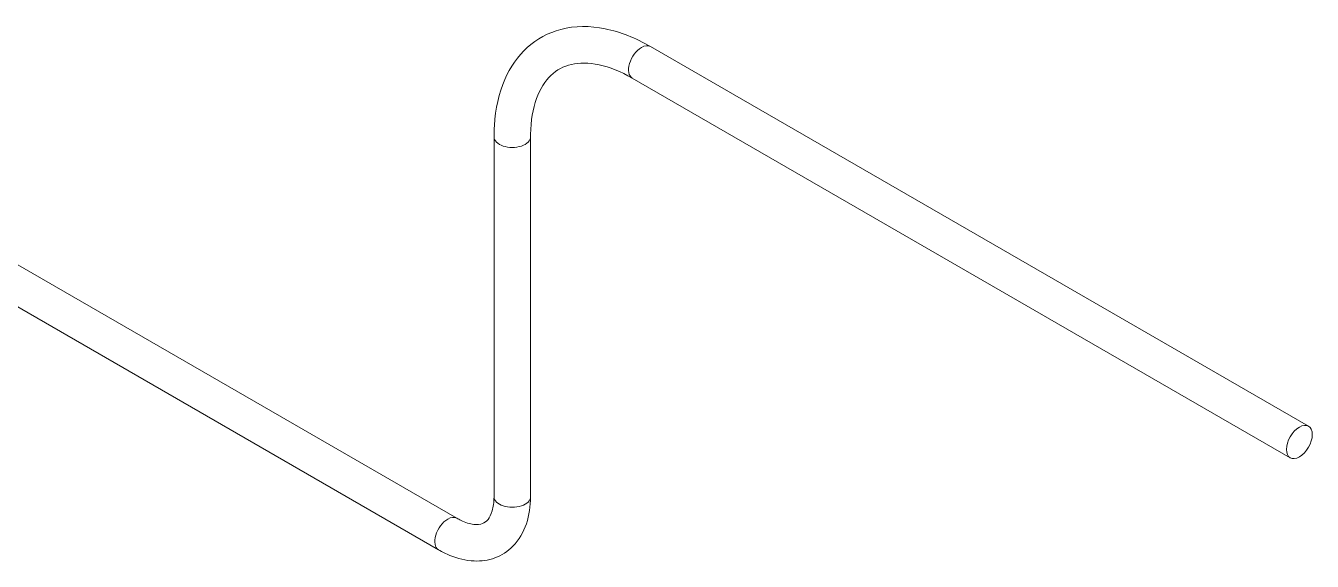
# Model space of a CAD drawing. Header units: millimetres. Extents: x 953 to 17674, y 376 to 6295.
# Drawn here: x 3431.9 to 3854.5, y 1425.3 to 1601.3 of the extents above; entities that cross this region are included whole.
import ezdxf

# ---------------------------------------------------------------- set-up
doc = ezdxf.new("R2010")
doc.units = ezdxf.units.MM

msp = doc.modelspace()

# ---------------------------------------------------------------- linework, layer by layer
at = {"color": 0, "linetype": 'Continuous', "lineweight": 0, "extrusion": (1e-16, 0.816497, 0.57735)}
for p, q in [((3853.23379, 1469.67102), (3637.11179, 1594.44911)), ((3847.23379, 1459.27871), (3631.11179, 1584.0568)), ((3573.47218, 1439.41968), (3331.75274, 1578.97647)), ((3567.47218, 1429.02738), (3325.75274, 1568.58416)), ((3585.68539, 1564.75806), (3585.68539, 1446.47098)), ((3597.68539, 1564.75806), (3597.68539, 1446.47098))]:
    msp.add_line(p, q, dxfattribs=at)
at = {"color": 0, "linetype": 'Continuous', "lineweight": 0, "extrusion": (1.90032e-16, 8.2735e-17, -1)}
for centre in [(3634.11179, 1589.25296), (3570.47218, 1434.22353)]:
    msp.add_ellipse(centre, major_axis=(-3, -5.19615), ratio=0.577350269, start_param=0, end_param=2.35619449, dxfattribs=at)
at = {"color": 0, "linetype": 'Continuous', "lineweight": 0, "extrusion": (9.67308e-17, 1.94338e-16, -1)}
msp.add_ellipse((3634.11179, 1589.25296), major_axis=(3, 5.19615), ratio=0.577350269, start_param=-0.785398163, end_param=0, dxfattribs=at)
at = {"color": 0, "linetype": 'Continuous', "lineweight": 0, "extrusion": (-3.33333e-17, 3e-16, -1)}
for centre in [(3591.68539, 1564.75806), (3591.68539, 1446.47098)]:
    msp.add_ellipse(centre, major_axis=(6, 0), ratio=0.577350269, start_param=0, end_param=3.141592654, dxfattribs=at)
at = {"color": 0, "linetype": 'Continuous', "lineweight": 0}
msp.add_ellipse((3850.23379, 1464.47487), major_axis=(3, 5.19615), ratio=0.577350269, start_param=-5.497787144, end_param=0.785398163, dxfattribs=at)
at = {"color": 0, "linetype": 'Continuous', "lineweight": 0, "extrusion": (-3.26921e-18, 1.94338e-16, -1)}
msp.add_ellipse((3570.47218, 1434.22353), major_axis=(3, 5.19615), ratio=0.577350269, start_param=-0.785398163, end_param=0, dxfattribs=at)
at = {"color": 0, "linetype": 'Continuous', "lineweight": 0}
for points, knots in [([(3637.11179, 1594.44911), (3632.19767, 1597.28628), (3627.17102, 1599.29865), (3617.20948, 1601.31253), (3612.25383, 1601.30197), (3603.53681, 1599.02169), (3599.73521, 1596.97143), (3593.48117, 1591.29762), (3591.01994, 1587.72345), (3587.27225, 1579.13583), (3586.14685, 1573.99658), (3585.72369, 1567.27041), (3585.68539, 1566.02211), (3585.68539, 1564.75806)], [0, 0, 0, 0, 0.314159265, 0.314159265, 0.628318531, 0.628318531, 0.909739444, 0.909739444, 1.188133419, 1.188133419, 1.500812084, 1.500812084, 1.570796327, 1.570796327, 1.570796327, 1.570796327]), ([(3631.11179, 1584.0568), (3627.30263, 1586.25603), (3623.59783, 1587.71989), (3616.79093, 1589.20723), (3613.72988, 1589.19837), (3608.48985, 1587.9873), (3606.28925, 1586.79961), (3602.4569, 1583.1402), (3600.82233, 1580.61661), (3598.46892, 1574.0841), (3597.76846, 1570.0971), (3597.68775, 1565.3203), (3597.68539, 1565.0401), (3597.68539, 1564.75806)], [0, 0, 0, 0, 0.301307138, 0.301307138, 0.610829458, 0.610829458, 0.924988724, 0.924988724, 1.239147989, 1.239147989, 1.551475516, 1.551475516, 1.570796327, 1.570796327, 1.570796327, 1.570796327]), ([(3597.68539, 1446.47098), (3597.68539, 1443.36174), (3597.26661, 1440.36393), (3595.40284, 1434.81649), (3593.93679, 1432.25426), (3590.23617, 1428.50939), (3588.19186, 1427.186), (3583.79018, 1425.57212), (3581.46244, 1425.25295), (3576.46035, 1425.46121), (3573.78653, 1426.11949), (3569.93659, 1427.70475), (3568.69299, 1428.32255), (3567.47218, 1429.02738)], [1.570796327, 1.570796327, 1.570796327, 1.570796327, 1.884955592, 1.884955592, 2.199114858, 2.199114858, 2.456254698, 2.456254698, 2.707203538, 2.707203538, 2.999159447, 2.999159447, 3.141592654, 3.141592654, 3.141592654, 3.141592654]), ([(3585.68539, 1446.47098), (3585.68539, 1444.67316), (3585.46158, 1443.10735), (3584.73059, 1440.58816), (3584.22728, 1439.6593), (3583.1447, 1438.31262), (3582.58684, 1437.92095), (3581.16514, 1437.38247), (3580.24566, 1437.2429), (3577.81088, 1437.53405), (3576.34163, 1437.96066), (3574.31614, 1438.9512), (3573.89744, 1439.17416), (3573.47218, 1439.41968)], [1.570796327, 1.570796327, 1.570796327, 1.570796327, 1.850268141, 1.850268141, 2.135839362, 2.135839362, 2.449998628, 2.449998628, 2.764157893, 2.764157893, 3.065260092, 3.065260092, 3.141592654, 3.141592654, 3.141592654, 3.141592654])]:
    msp.add_open_spline(points, degree=3, knots=knots, dxfattribs=at)

doc.saveas('drawing.dxf')
